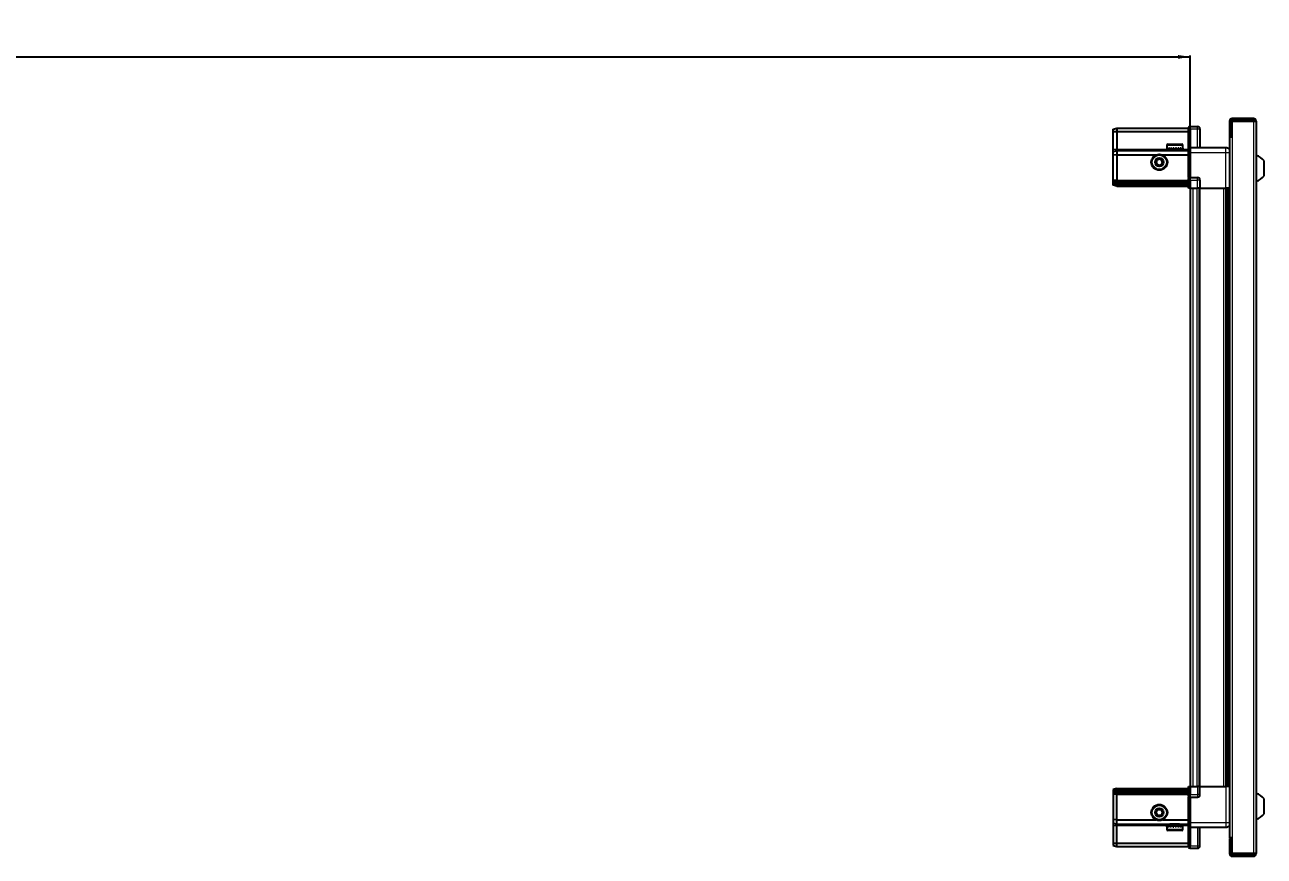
# Model space of a CAD drawing. Header units: millimetres. Extents: x 1021 to 4510, y -1487 to 1589.
# Drawn here: x 2849 to 3855, y 843 to 1518 of the extents above; entities that cross this region are included whole.
import ezdxf

# ---------------------------------------------------------------- set-up
doc = ezdxf.new("R2010")
doc.units = ezdxf.units.MM
doc.layers.add('FORMAT', color=7, linetype='Continuous')
doc.styles.add('SLDTEXTSTYLE0', font='TXT', dxfattribs={"width": 0.75})
doc.dimstyles.new('SLDDIMSTYLE0', dxfattribs={"dimtxt": 20, "dimasz": 10, "dimexe": 0, "dimexo": 0.0625, "dimgap": 5, "dimtad": 2, "dimdec": 1, "dimrnd": 1e-09, "dimzin": 12, "dimdsep": 46, "dimtxsty": 'SLDTEXTSTYLE0', "dimsah": 1, "dimcen": 0.09, "dimadec": 0, "dimazin": 3, "dimtfac": 1, "dimtofl": 0, "dimtmove": 0, "dimatfit": 3, "dimfxl": 0, "dimfrac": 2, "dimtolj": 1, "dimtzin": 12, "dimarcsym": 0})

# ---------------------------------------------------------------- blocks, each defined once
blk = doc.blocks.new('_D_4')
at = {"layer": 'FORMAT'}
for p, q in [((1695.1, 1385.7), (1695.1, 1493.2)), ((1695.1, 1492.2), (3795.1, 1492.2)), ((3795.1, 1385.7), (3795.1, 1493.2))]:
    blk.add_line(p, q, dxfattribs=at)
for points in [[(1695.1, 1492.2), (1705.1, 1490.6), (1705.1, 1493.7)], [(3795.1, 1492.2), (3785.1, 1493.7), (3785.1, 1490.6)]]:
    blk.add_solid(points, dxfattribs=at)
at = {"layer": 'FORMAT', "insert": (2715.6, 1517.9), "char_height": 20, "attachment_point": 1, "style": 'SLDTEXTSTYLE0'}
blk.add_mtext('2100', dxfattribs=at)

msp = doc.modelspace()

# ---------------------------------------------------------------- linework, layer by layer
at = {"color": 7, "linetype": 'Continuous', "lineweight": 25}
for p, q in [((3826.98, 1440.06), (3826.98, 1427.66)), ((3828.48, 1440.06), (3828.48, 1427.66)), ((3828.98, 1427.16), (3828.98, 1440.06)), ((3828.98, 1440.06), (3846.38, 1440.06)), ((3846.38, 1442.16), (3829.08, 1442.16)), ((3846.38, 1440.66), (3829.08, 1440.66)), ((3846.38, 1440.66), (3846.38, 1442.16)), ((3846.38, 1440.06), (3848.48, 1440.06)), ((3848.48, 1440.06), (3848.48, 845.26)), ((3732.48, 1433.36), (3735.48, 1434.16)), ((3732.48, 1431.51), (3732.48, 1433.36)), ((3732.48, 1431.51), (3735.48, 1431.66)), ((3732.48, 1417.16), (3732.48, 1431.51)), ((3735.48, 1434.16), (3735.48, 1431.66)), ((3735.48, 1434.16), (3793.78, 1434.16)), ((3735.48, 1431.66), (3735.48, 1417.16)), ((3735.48, 1431.66), (3793.78, 1431.66)), ((3794.65, 1435.66), (3793.78, 1435.16)), ((3794.65, 1435.66), (3793.78, 1435.16)), ((3793.78, 1435.16), (3793.78, 1433.66)), ((3793.78, 1418.86), (3793.78, 1433.66)), ((3794.98, 1435.66), (3794.65, 1435.66)), ((3794.98, 1435.66), (3794.65, 1435.66)), ((3794.98, 1433.66), (3794.98, 1435.66)), ((3794.98, 1435.66), (3794.98, 1435.66)), ((3794.98, 1435.66), (3800.98, 1435.66)), ((3794.98, 1433.66), (3794.98, 1418.86)), ((3802.98, 1433.66), (3802.98, 1418.66)), ((3775.98, 1420.56), (3775.98, 1417.66)), ((3776.14, 1418.16), (3776.02, 1418.16)), ((3776.02, 1418.16), (3776.02, 1417.66)), ((3776.14, 1418.16), (3776.14, 1417.66)), ((3776.89, 1418.16), (3776.55, 1418.16)), ((3776.55, 1418.16), (3776.55, 1417.66)), ((3776.78, 1421.36), (3788.18, 1421.36)), ((3776.89, 1418.16), (3776.89, 1417.66)), ((3778.19, 1418.16), (3777.66, 1418.16)), ((3777.66, 1418.16), (3777.66, 1417.66)), ((3778.19, 1418.16), (3778.19, 1417.66)), ((3779.91, 1418.16), (3779.25, 1418.16)), ((3779.25, 1418.16), (3779.25, 1417.66)), ((3779.91, 1418.16), (3779.91, 1417.66)), ((3781.88, 1418.16), (3781.15, 1418.16)), ((3781.15, 1418.16), (3781.15, 1417.66)), ((3781.58, 1418.16), (3781.58, 1417.66)), ((3781.88, 1418.16), (3781.88, 1417.66)), ((3783.9, 1418.16), (3783.18, 1418.16)), ((3783.18, 1418.16), (3783.18, 1417.66)), ((3783.45, 1418.16), (3783.45, 1417.66)), ((3783.9, 1418.16), (3783.9, 1417.66)), ((3785.8, 1418.16), (3785.14, 1418.16)), ((3785.14, 1418.16), (3785.14, 1417.66)), ((3785.8, 1418.16), (3785.8, 1417.66)), ((3787.36, 1418.16), (3786.84, 1418.16)), ((3786.84, 1418.16), (3786.84, 1417.66)), ((3787.36, 1418.16), (3787.36, 1417.66)), ((3788.45, 1418.16), (3788.12, 1418.16)), ((3788.12, 1418.16), (3788.12, 1417.66)), ((3788.45, 1418.16), (3788.45, 1417.66)), ((3788.95, 1418.16), (3788.84, 1418.16)), ((3788.84, 1418.16), (3788.84, 1417.66)), ((3788.95, 1418.16), (3788.95, 1417.66)), ((3788.98, 1417.66), (3788.98, 1420.56)), ((3793.78, 1418.66), (3793.78, 1418.86)), ((3794.98, 1418.66), (3793.78, 1418.66)), ((3793.78, 1414.66), (3793.78, 1418.66)), ((3794.98, 1418.86), (3794.98, 1418.66)), ((3794.98, 1418.66), (3794.98, 1414.66)), ((3794.98, 1418.66), (3823.98, 1418.66)), ((3826.88, 1427.16), (3826.88, 858.16)), ((3826.88, 1427.16), (3828.98, 1427.16)), ((3826.98, 1427.66), (3828.48, 1427.66)), ((3732.48, 1415.36), (3732.48, 1417.16)), ((3732.48, 1415.36), (3735.48, 1416.16)), ((3732.48, 1412.33), (3732.48, 1415.36)), ((3735.48, 1412.66), (3732.48, 1412.33)), ((3732.48, 1392.16), (3732.48, 1412.33)), ((3735.48, 1417.16), (3735.48, 1416.16)), ((3735.48, 1416.16), (3735.48, 1412.66)), ((3735.48, 1416.16), (3793.78, 1416.16)), ((3735.48, 1412.66), (3735.48, 1392.16)), ((3735.48, 1412.66), (3767.48, 1412.66)), ((3772.48, 1412.66), (3793.78, 1412.66)), ((3775.98, 1417.66), (3776.02, 1417.66)), ((3776.02, 1417.66), (3776.14, 1417.66)), ((3776.14, 1417.66), (3776.55, 1417.66)), ((3776.55, 1417.66), (3776.89, 1417.66)), ((3776.89, 1417.66), (3777.66, 1417.66)), ((3777.66, 1417.66), (3778.19, 1417.66)), ((3778.08, 1417.66), (3778.08, 1417.56)), ((3778.08, 1417.56), (3786.88, 1417.56)), ((3778.19, 1417.66), (3779.25, 1417.66)), ((3778.48, 1417.16), (3779.17, 1416.68)), ((3778.48, 1417.16), (3786.48, 1417.16)), ((3779.17, 1416.68), (3778.48, 1416.2)), ((3778.48, 1416.2), (3778.48, 1416.16)), ((3778.48, 1416.2), (3786.48, 1416.2)), ((3779.17, 1416.68), (3785.79, 1416.68)), ((3779.25, 1417.66), (3779.91, 1417.66)), ((3779.91, 1417.66), (3781.15, 1417.66)), ((3781.15, 1417.66), (3781.58, 1417.66)), ((3781.88, 1417.66), (3783.18, 1417.66)), ((3783.45, 1417.66), (3783.9, 1417.66)), ((3783.9, 1417.66), (3785.14, 1417.66)), ((3785.14, 1417.66), (3785.8, 1417.66)), ((3785.79, 1416.68), (3786.48, 1417.16)), ((3786.48, 1416.2), (3785.79, 1416.68)), ((3785.8, 1417.66), (3786.84, 1417.66)), ((3786.48, 1416.16), (3786.48, 1416.2)), ((3786.84, 1417.66), (3787.36, 1417.66)), ((3786.88, 1417.56), (3786.88, 1417.66)), ((3787.36, 1417.66), (3788.12, 1417.66)), ((3788.12, 1417.66), (3788.45, 1417.66)), ((3788.45, 1417.66), (3788.84, 1417.66)), ((3788.84, 1417.66), (3788.95, 1417.66)), ((3788.95, 1417.66), (3788.98, 1417.66)), ((3793.78, 1394.36), (3793.78, 1414.66)), ((3794.98, 1414.66), (3794.98, 1394.36)), ((3855.08, 1395.66), (3855.08, 1407.66)), ((3732.48, 1390.36), (3732.48, 1392.16)), ((3735.48, 1391.16), (3732.48, 1390.36)), ((3732.48, 1389.62), (3732.48, 1390.36)), ((3735.48, 1390.16), (3732.48, 1389.62)), ((3732.48, 1389.12), (3732.48, 1389.62)), ((3732.48, 1387.97), (3732.48, 1389.12)), ((3735.48, 1388.66), (3732.48, 1389.12)), ((3735.48, 1387.16), (3732.48, 1387.97)), ((3735.48, 1392.16), (3735.48, 1391.16)), ((3735.48, 1391.16), (3735.48, 1390.16)), ((3735.48, 1391.16), (3793.78, 1391.16)), ((3735.48, 1390.16), (3793.78, 1390.16)), ((3735.48, 1390.16), (3735.48, 1388.66)), ((3735.48, 1388.66), (3735.48, 1387.16)), ((3735.48, 1388.66), (3793.78, 1388.66)), ((3793.78, 1394.16), (3793.78, 1394.36)), ((3794.98, 1394.16), (3793.78, 1394.16)), ((3793.78, 1394.16), (3793.78, 1393.49)), ((3793.78, 1385.66), (3793.78, 1393.49)), ((3794.65, 1392.16), (3794.65, 1385.66)), ((3794.98, 1394.36), (3794.98, 1394.16)), ((3794.98, 1392.16), (3794.98, 1394.16)), ((3794.98, 1392.16), (3794.98, 1394.16)), ((3794.98, 1394.16), (3800.98, 1394.16)), ((3794.98, 1392.16), (3794.98, 1385.66)), ((3802.98, 1392.16), (3802.98, 1385.66)), ((3735.48, 1387.16), (3793.78, 1387.16)), ((3794.65, 1385.66), (3793.78, 1385.66)), ((3794.98, 1385.66), (3794.65, 1385.66)), ((3794.98, 1385.66), (3800.98, 1385.66)), ((3795.13, 1385.66), (3795.13, 899.66)), ((3802.98, 1385.66), (3800.98, 1385.66)), ((3802.33, 1385.66), (3802.33, 899.66)), ((3802.98, 1385.66), (3823.98, 1385.66)), ((3825.01, 899.66), (3825.01, 1385.66)), ((3825.04, 899.66), (3825.04, 1385.66)), ((3826.83, 1385.66), (3826.83, 899.66)), ((3735.48, 898.16), (3732.48, 897.36)), ((3732.48, 897.36), (3732.48, 896.21)), ((3735.48, 896.66), (3732.48, 896.21)), ((3732.48, 896.21), (3732.48, 895.71)), ((3735.48, 895.16), (3732.48, 895.71)), ((3732.48, 895.71), (3732.48, 894.97)), ((3735.48, 896.66), (3735.48, 898.16)), ((3735.48, 898.16), (3793.78, 898.16)), ((3735.48, 896.66), (3793.78, 896.66)), ((3735.48, 895.16), (3735.48, 896.66)), ((3735.48, 895.16), (3793.78, 895.16)), ((3735.48, 894.16), (3735.48, 895.16)), ((3793.78, 891.84), (3793.78, 899.66)), ((3793.78, 899.66), (3794.65, 899.66)), ((3794.65, 899.66), (3794.65, 899.66)), ((3794.65, 899.66), (3794.65, 893.16)), ((3794.98, 899.66), (3794.65, 899.66)), ((3794.98, 899.66), (3794.98, 893.16)), ((3794.98, 899.66), (3794.98, 899.66)), ((3794.98, 899.66), (3794.98, 893.16)), ((3794.98, 899.66), (3800.98, 899.66)), ((3802.98, 899.66), (3800.98, 899.66)), ((3802.98, 893.16), (3802.98, 899.66)), ((3802.98, 899.66), (3823.98, 899.66)), ((3735.48, 894.16), (3732.48, 894.97)), ((3732.48, 894.97), (3732.48, 893.16)), ((3732.48, 893.16), (3732.48, 873)), ((3735.48, 894.16), (3793.78, 894.16)), ((3735.48, 893.16), (3735.48, 894.16)), ((3735.48, 872.66), (3735.48, 893.16)), ((3793.78, 891.84), (3793.78, 891.16)), ((3794.98, 891.16), (3793.78, 891.16)), ((3793.78, 890.96), (3793.78, 891.16)), ((3793.78, 870.66), (3793.78, 890.96)), ((3794.98, 891.16), (3794.98, 893.16)), ((3794.98, 891.16), (3794.98, 890.96)), ((3794.98, 891.16), (3800.98, 891.16)), ((3794.98, 890.96), (3794.98, 870.66)), ((3855.08, 877.66), (3855.08, 889.66)), ((3735.48, 872.66), (3732.48, 873)), ((3732.48, 873), (3732.48, 869.97)), ((3732.48, 869.97), (3735.48, 869.16)), ((3732.48, 869.97), (3732.48, 868.16)), ((3732.48, 868.16), (3732.48, 853.82)), ((3735.48, 872.66), (3767.48, 872.66)), ((3735.48, 869.16), (3735.48, 872.66)), ((3735.48, 869.16), (3793.78, 869.16)), ((3735.48, 868.16), (3735.48, 869.16)), ((3735.48, 853.66), (3735.48, 868.16)), ((3772.48, 872.66), (3793.78, 872.66)), ((3775.98, 867.66), (3775.98, 864.76)), ((3776, 867.66), (3775.98, 867.66)), ((3776, 867.16), (3776, 867.66)), ((3776.1, 867.66), (3776, 867.66)), ((3776, 867.16), (3776.1, 867.16)), ((3776.1, 867.16), (3776.1, 867.66)), ((3776.47, 867.66), (3776.1, 867.66)), ((3776.47, 867.16), (3776.47, 867.66)), ((3776.79, 867.66), (3776.47, 867.66)), ((3776.47, 867.16), (3776.79, 867.16)), ((3776.79, 867.16), (3776.79, 867.66)), ((3777.53, 867.66), (3776.79, 867.66)), ((3777.53, 867.16), (3777.53, 867.66)), ((3778.04, 867.66), (3777.53, 867.66)), ((3777.53, 867.16), (3778.04, 867.16)), ((3778.04, 867.16), (3778.04, 867.66)), ((3779.07, 867.66), (3778.04, 867.66)), ((3778.08, 867.76), (3778.08, 867.66)), ((3786.88, 867.76), (3778.08, 867.76)), ((3778.48, 869.16), (3778.48, 869.13)), ((3778.48, 869.13), (3779.17, 868.65)), ((3786.48, 869.13), (3778.48, 869.13)), ((3779.17, 868.65), (3778.48, 868.16)), ((3786.48, 868.16), (3778.48, 868.16)), ((3779.07, 867.16), (3779.07, 867.66)), ((3779.72, 867.66), (3779.07, 867.66)), ((3779.07, 867.16), (3779.72, 867.16)), ((3785.79, 868.65), (3779.17, 868.65)), ((3779.72, 867.16), (3779.72, 867.66)), ((3780.95, 867.66), (3779.72, 867.66)), ((3780.95, 867.16), (3780.95, 867.66)), ((3781.44, 867.66), (3780.95, 867.66)), ((3780.95, 867.16), (3781.68, 867.16)), ((3781.44, 867.16), (3781.44, 867.66)), ((3781.68, 867.16), (3781.68, 867.66)), ((3782.98, 867.66), (3781.68, 867.66)), ((3782.98, 867.16), (3782.98, 867.66)), ((3782.98, 867.16), (3783.71, 867.16)), ((3783.31, 867.16), (3783.31, 867.66)), ((3783.71, 867.66), (3783.31, 867.66)), ((3783.71, 867.16), (3783.71, 867.66)), ((3784.95, 867.66), (3783.71, 867.66)), ((3784.95, 867.16), (3784.95, 867.66)), ((3785.62, 867.66), (3784.95, 867.66)), ((3784.95, 867.16), (3785.62, 867.16)), ((3785.62, 867.16), (3785.62, 867.66)), ((3786.69, 867.66), (3785.62, 867.66)), ((3785.79, 868.65), (3786.48, 869.13)), ((3786.48, 868.16), (3785.79, 868.65)), ((3786.48, 869.13), (3786.48, 869.16)), ((3786.69, 867.16), (3786.69, 867.66)), ((3787.23, 867.66), (3786.69, 867.66)), ((3786.69, 867.16), (3787.23, 867.16)), ((3786.88, 867.66), (3786.88, 867.76)), ((3787.23, 867.16), (3787.23, 867.66)), ((3788.02, 867.66), (3787.23, 867.66)), ((3788.02, 867.16), (3788.02, 867.66)), ((3788.37, 867.66), (3788.02, 867.66)), ((3788.02, 867.16), (3788.37, 867.16)), ((3788.37, 867.16), (3788.37, 867.66)), ((3788.8, 867.66), (3788.37, 867.66)), ((3788.8, 867.16), (3788.8, 867.66)), ((3788.93, 867.66), (3788.8, 867.66)), ((3788.8, 867.16), (3788.93, 867.16)), ((3788.93, 867.16), (3788.93, 867.66)), ((3788.98, 867.66), (3788.93, 867.66)), ((3788.98, 864.76), (3788.98, 867.66)), ((3793.78, 866.66), (3793.78, 870.66)), ((3794.98, 866.66), (3793.78, 866.66)), ((3793.78, 866.46), (3793.78, 866.66)), ((3793.78, 851.66), (3793.78, 866.46)), ((3794.98, 870.66), (3794.98, 866.66)), ((3794.98, 866.66), (3794.98, 866.46)), ((3794.98, 866.66), (3823.98, 866.66)), ((3794.98, 866.46), (3794.98, 851.66)), ((3794.98, 866.46), (3794.98, 851.66)), ((3802.98, 851.66), (3802.98, 866.66)), ((3788.18, 863.96), (3776.78, 863.96)), ((3828.98, 858.16), (3826.88, 858.16)), ((3826.98, 857.66), (3826.98, 845.26)), ((3826.98, 857.66), (3828.48, 857.66)), ((3828.48, 857.66), (3828.48, 845.26)), ((3828.98, 845.26), (3828.98, 858.16)), ((3732.48, 853.82), (3735.48, 853.66)), ((3732.48, 853.82), (3732.48, 851.97)), ((3732.48, 851.97), (3735.48, 851.16)), ((3735.48, 853.66), (3793.78, 853.66)), ((3735.48, 851.16), (3735.48, 853.66)), ((3735.48, 851.16), (3793.78, 851.16)), ((3793.78, 851.66), (3793.78, 850.16)), ((3793.78, 850.16), (3794.65, 849.66)), ((3794.98, 849.66), (3794.65, 849.66)), ((3794.98, 849.66), (3794.98, 851.66)), ((3794.98, 849.66), (3800.98, 849.66)), ((3846.38, 845.26), (3828.98, 845.26)), ((3848.48, 845.26), (3846.38, 845.26)), ((3829.08, 844.66), (3846.38, 844.66)), ((3829.08, 843.16), (3846.38, 843.16)), ((3846.38, 844.66), (3846.38, 843.16))]:
    msp.add_line(p, q, dxfattribs=at)
at = {"color": 8, "linetype": 'Continuous', "lineweight": 18}
for p, q in [((3828.48, 1440.06), (3826.98, 1440.06)), ((3829.08, 1440.66), (3829.08, 1442.16)), ((3846.38, 1440.06), (3846.38, 845.26)), ((3794.98, 1433.66), (3793.78, 1433.66)), ((3794.98, 1433.66), (3800.98, 1433.66)), ((3800.98, 1433.66), (3800.98, 1435.66)), ((3800.98, 1418.66), (3800.98, 1433.66)), ((3800.98, 1433.66), (3802.98, 1433.66)), ((3775.98, 1420.56), (3788.98, 1420.56)), ((3793.78, 1418.86), (3794.98, 1418.86)), ((3828.98, 1427.16), (3828.98, 858.16)), ((3732.48, 1417.16), (3735.48, 1417.16)), ((3735.48, 1417.16), (3778.48, 1417.16)), ((3786.48, 1417.16), (3793.78, 1417.16)), ((3794.98, 1414.66), (3793.78, 1414.66)), ((3794.98, 1414.66), (3823.98, 1414.66)), ((3823.98, 1385.66), (3823.98, 1414.66)), ((3735.48, 1392.16), (3732.48, 1392.16)), ((3735.48, 1392.16), (3793.78, 1392.16)), ((3793.78, 1394.36), (3794.98, 1394.36)), ((3794.98, 1392.16), (3794.65, 1392.16)), ((3794.98, 1392.16), (3800.98, 1392.16)), ((3800.98, 1392.16), (3800.98, 1394.16)), ((3800.98, 1385.66), (3800.98, 1392.16)), ((3802.98, 1392.16), (3800.98, 1392.16)), ((3797.13, 1385.66), (3797.13, 899.66)), ((3800.33, 1385.66), (3800.33, 899.66)), ((3802.98, 1385.66), (3802.98, 899.66)), ((3822.39, 899.66), (3822.39, 1385.66)), ((3823.8, 1385.66), (3823.8, 899.66)), ((3826.25, 899.66), (3826.25, 1385.66)), ((3794.98, 899.66), (3794.65, 899.66)), ((3800.98, 899.66), (3800.98, 893.16)), ((3823.98, 899.66), (3823.98, 870.66)), ((3735.48, 893.16), (3732.48, 893.16)), ((3735.48, 893.16), (3793.78, 893.16)), ((3794.98, 890.96), (3793.78, 890.96)), ((3794.98, 893.16), (3794.65, 893.16)), ((3794.98, 893.16), (3800.98, 893.16)), ((3802.98, 893.16), (3800.98, 893.16)), ((3800.98, 893.16), (3800.98, 891.16)), ((3732.48, 868.16), (3735.48, 868.16)), ((3735.48, 868.16), (3778.48, 868.16)), ((3786.48, 868.16), (3793.78, 868.16)), ((3794.98, 870.66), (3793.78, 870.66)), ((3794.98, 866.46), (3793.78, 866.46)), ((3794.98, 870.66), (3823.98, 870.66)), ((3800.98, 866.66), (3800.98, 851.66)), ((3788.98, 864.76), (3775.98, 864.76)), ((3794.98, 851.66), (3793.78, 851.66)), ((3794.98, 851.66), (3800.98, 851.66)), ((3800.98, 851.66), (3802.98, 851.66)), ((3800.98, 851.66), (3800.98, 849.66)), ((3828.48, 845.26), (3826.98, 845.26)), ((3829.08, 844.66), (3829.08, 843.16))]:
    msp.add_line(p, q, dxfattribs=at)
at = {"color": 7, "linetype": 'Continuous', "lineweight": 25}
for centre, radius in [((3769.98, 1406.66), 6.5), ((3769.98, 1406.66), 3.46), ((3769.98, 878.66), 6.5), ((3769.98, 878.66), 3.46)]:
    msp.add_circle(centre, radius, dxfattribs=at)
at = {"color": 8, "linetype": 'Continuous', "lineweight": 18}
for centre in [(3769.98, 1406.66), (3769.98, 878.66)]:
    msp.add_circle(centre, 5.7, dxfattribs=at)
at = {"color": 7, "linetype": 'Continuous', "lineweight": 25}
for centre, radius, start, end in [((3829.08, 1440.06), 2.1, 90, 180), ((3829.08, 1440.06), 0.6, 90, 180), ((3846.38, 1440.06), 2.1, 0, 90), ((3846.38, 1440.06), 0.6, 0, 90), ((3800.98, 1433.66), 2, 360, 90), ((3776.78, 1420.56), 0.8, 90, 180), ((3788.18, 1420.56), 0.8, 0, 90), ((3769.98, 1406.66), 2.5, 120.74103, 180.74103), ((3769.98, 1406.66), 2.5, 60.74103, 120.74103), ((3769.98, 1406.66), 2.5, 0.74103, 60.74103), ((3778.08, 1417.16), 0.4, 0, 90), ((3786.88, 1417.16), 0.4, 90, 180), ((3845.46, 1400.64), 11.91, 36.1266, 75.29965), ((3769.98, 1406.66), 2.5, 180.74103, 240.74103), ((3769.98, 1406.66), 2.5, 240.74103, 300.74103), ((3769.98, 1406.66), 2.5, 300.74103, 0.74103), ((3800.98, 1392.16), 2, 0, 90), ((3845.46, 1402.69), 11.91, 284.70035, 323.8734), ((3800.98, 893.16), 2, 270, 0), ((3845.46, 882.64), 11.91, 36.1266, 75.29965), ((3769.98, 878.66), 2.5, 155.91157, 215.91157), ((3769.98, 878.66), 2.5, 95.91157, 155.91157), ((3769.98, 878.66), 2.5, 215.91157, 275.91157), ((3769.98, 878.66), 2.5, 35.91157, 95.91157), ((3769.98, 878.66), 2.5, 275.91157, 335.91157), ((3769.98, 878.66), 2.5, 335.91157, 35.91157), ((3845.46, 884.69), 11.91, 284.70035, 323.8734), ((3778.08, 868.16), 0.4, 270, 0), ((3786.88, 868.16), 0.4, 180, 270), ((3776.78, 864.76), 0.8, 180, 270), ((3788.18, 864.76), 0.8, 270, 0), ((3800.98, 851.66), 2, 270, 0), ((3829.08, 845.26), 2.1, 180, 270), ((3829.08, 845.26), 0.6, 180, 270), ((3846.38, 845.26), 2.1, 270, 0), ((3846.38, 845.26), 0.6, 270, 0)]:
    msp.add_arc(centre, radius, start, end, dxfattribs=at)
for centre, start_param, end_param in [((3791.19, 1392.16), 0, 0.7227342), ((3791.19, 893.16), 5.5604511, 6.2831853)]:
    msp.add_ellipse(centre, major_axis=(3.46, 0), ratio=0.5773503, start_param=start_param, end_param=end_param, dxfattribs=at)
for points, knots in [([(3823.98, 1418.66), (3824.42, 1418.62), (3825.1, 1418.55), (3825.91, 1418.11), (3826.47, 1417.67), (3826.75, 1417.3), (3826.88, 1417.12)], [0, 0, 0, 0, 0.3842982, 0.5911726, 0.8024372, 1, 1, 1, 1]), ([(3767.46, 1408.07), (3767.91, 1408.34), (3768.74, 1408.83), (3769.56, 1409.32), (3769.95, 1409.55)], [0, 0, 0, 0, 0.5346859, 1, 1, 1, 1]), ([(3767.5, 1405.19), (3767.5, 1405.31), (3767.49, 1405.91), (3767.48, 1406.91), (3767.47, 1407.73), (3767.46, 1408.07)], [0, 0, 0, 0, 0.1331247, 0.6370994, 1, 1, 1, 1]), ([(3769.95, 1409.55), (3770.4, 1409.3), (3771.24, 1408.83), (3772.07, 1408.36), (3772.46, 1408.14)], [0, 0, 0, 0, 0.5346859, 1, 1, 1, 1]), ([(3772.46, 1408.14), (3772.47, 1407.8), (3772.48, 1406.97), (3772.49, 1405.98), (3772.5, 1405.38), (3772.5, 1405.25)], [0, 0, 0, 0, 0.3629006, 0.8668753, 1, 1, 1, 1]), ([(3770.02, 1403.78), (3769.57, 1404.03), (3768.73, 1404.5), (3767.89, 1404.97), (3767.5, 1405.19)], [0, 0, 0, 0, 0.5346859, 1, 1, 1, 1]), ([(3772.5, 1405.25), (3772.06, 1404.99), (3771.23, 1404.5), (3770.4, 1404.01), (3770.02, 1403.78)], [0, 0, 0, 0, 0.5346859, 1, 1, 1, 1]), ([(3826.83, 1385.66), (3826.8, 1385.66), (3826.58, 1385.66), (3825.86, 1385.66), (3824.89, 1385.66), (3824.24, 1385.66), (3823.98, 1385.66)], [0, 0, 0, 0, 0.0717073, 0.4209791, 0.7702508, 1, 1, 1, 1]), ([(3826.83, 899.66), (3826.8, 899.66), (3826.58, 899.66), (3825.86, 899.66), (3824.89, 899.66), (3824.24, 899.66), (3823.98, 899.66)], [0, 0, 0, 0, 0.0717073, 0.4209791, 0.7702508, 1, 1, 1, 1]), ([(3767.11, 878.37), (3767.32, 878.84), (3767.72, 879.72), (3768.11, 880.59), (3768.29, 881)], [0, 0, 0, 0, 0.5346859, 1, 1, 1, 1]), ([(3768.81, 876.03), (3768.5, 876.45), (3767.94, 877.23), (3767.37, 878.01), (3767.11, 878.37)], [0, 0, 0, 0, 0.5346859, 1, 1, 1, 1]), ([(3768.29, 881), (3768.63, 881.04), (3769.45, 881.12), (3770.44, 881.22), (3771.04, 881.29), (3771.16, 881.3)], [0, 0, 0, 0, 0.36290056, 0.86687533, 1, 1, 1, 1]), ([(3771.68, 876.33), (3771.55, 876.31), (3770.96, 876.25), (3769.97, 876.15), (3769.15, 876.06), (3768.81, 876.03)], [0, 0, 0, 0, 0.1331247, 0.6370994, 1, 1, 1, 1]), ([(3771.16, 881.3), (3771.46, 880.88), (3772.03, 880.1), (3772.59, 879.32), (3772.85, 878.96)], [0, 0, 0, 0, 0.5346859, 1, 1, 1, 1]), ([(3772.85, 878.96), (3772.64, 878.49), (3772.25, 877.61), (3771.86, 876.73), (3771.68, 876.33)], [0, 0, 0, 0, 0.53468586, 1, 1, 1, 1]), ([(3823.98, 866.66), (3824.42, 866.71), (3825.1, 866.78), (3825.91, 867.22), (3826.47, 867.66), (3826.75, 868.03), (3826.88, 868.21)], [0, 0, 0, 0, 0.3842982, 0.5911726, 0.8024372, 1, 1, 1, 1])]:
    msp.add_open_spline(points, degree=3, knots=knots, dxfattribs=at)
at = {"color": 8, "linetype": 'Continuous', "lineweight": 18}
for points in [[(3823.98, 1414.66), (3823.98, 1415.19), (3823.98, 1416.24), (3823.98, 1417.56), (3823.98, 1418.48), (3823.98, 1418.6), (3823.98, 1418.66)], [(3823.98, 870.66), (3823.98, 870.14), (3823.98, 869.09), (3823.98, 867.77), (3823.98, 866.84), (3823.98, 866.72), (3823.98, 866.66)]]:
    msp.add_open_spline(points, degree=3, dxfattribs=at)
for points in [[(3823.98, 1414.66), (3824.42, 1414.66), (3825.1, 1414.66), (3825.91, 1414.66), (3826.47, 1414.66), (3826.75, 1414.66), (3826.88, 1414.66)], [(3823.98, 870.66), (3824.42, 870.66), (3825.1, 870.66), (3825.91, 870.66), (3826.47, 870.66), (3826.75, 870.66), (3826.88, 870.66)]]:
    msp.add_open_spline(points, degree=3, knots=[0, 0, 0, 0, 0.3842982, 0.5911726, 0.8024372, 1, 1, 1, 1], dxfattribs=at)

# ---------------------------------------------------------------- dimensions: what is measured, and where the dimension line sits
at = {"layer": 'FORMAT'}
dim = msp.add_linear_dim(base=(3795.13, 1492.16), p1=(1695.13, 1385.66), p2=(3795.13, 1385.66), angle=0, dimstyle='SLDDIMSTYLE0', dxfattribs=at)
dim.commit()
dim.dimension.update_dxf_attribs({"geometry": '_D_4', "text_midpoint": (2745.13, 1492.16), "dimtype": 160})

doc.saveas('drawing.dxf')
